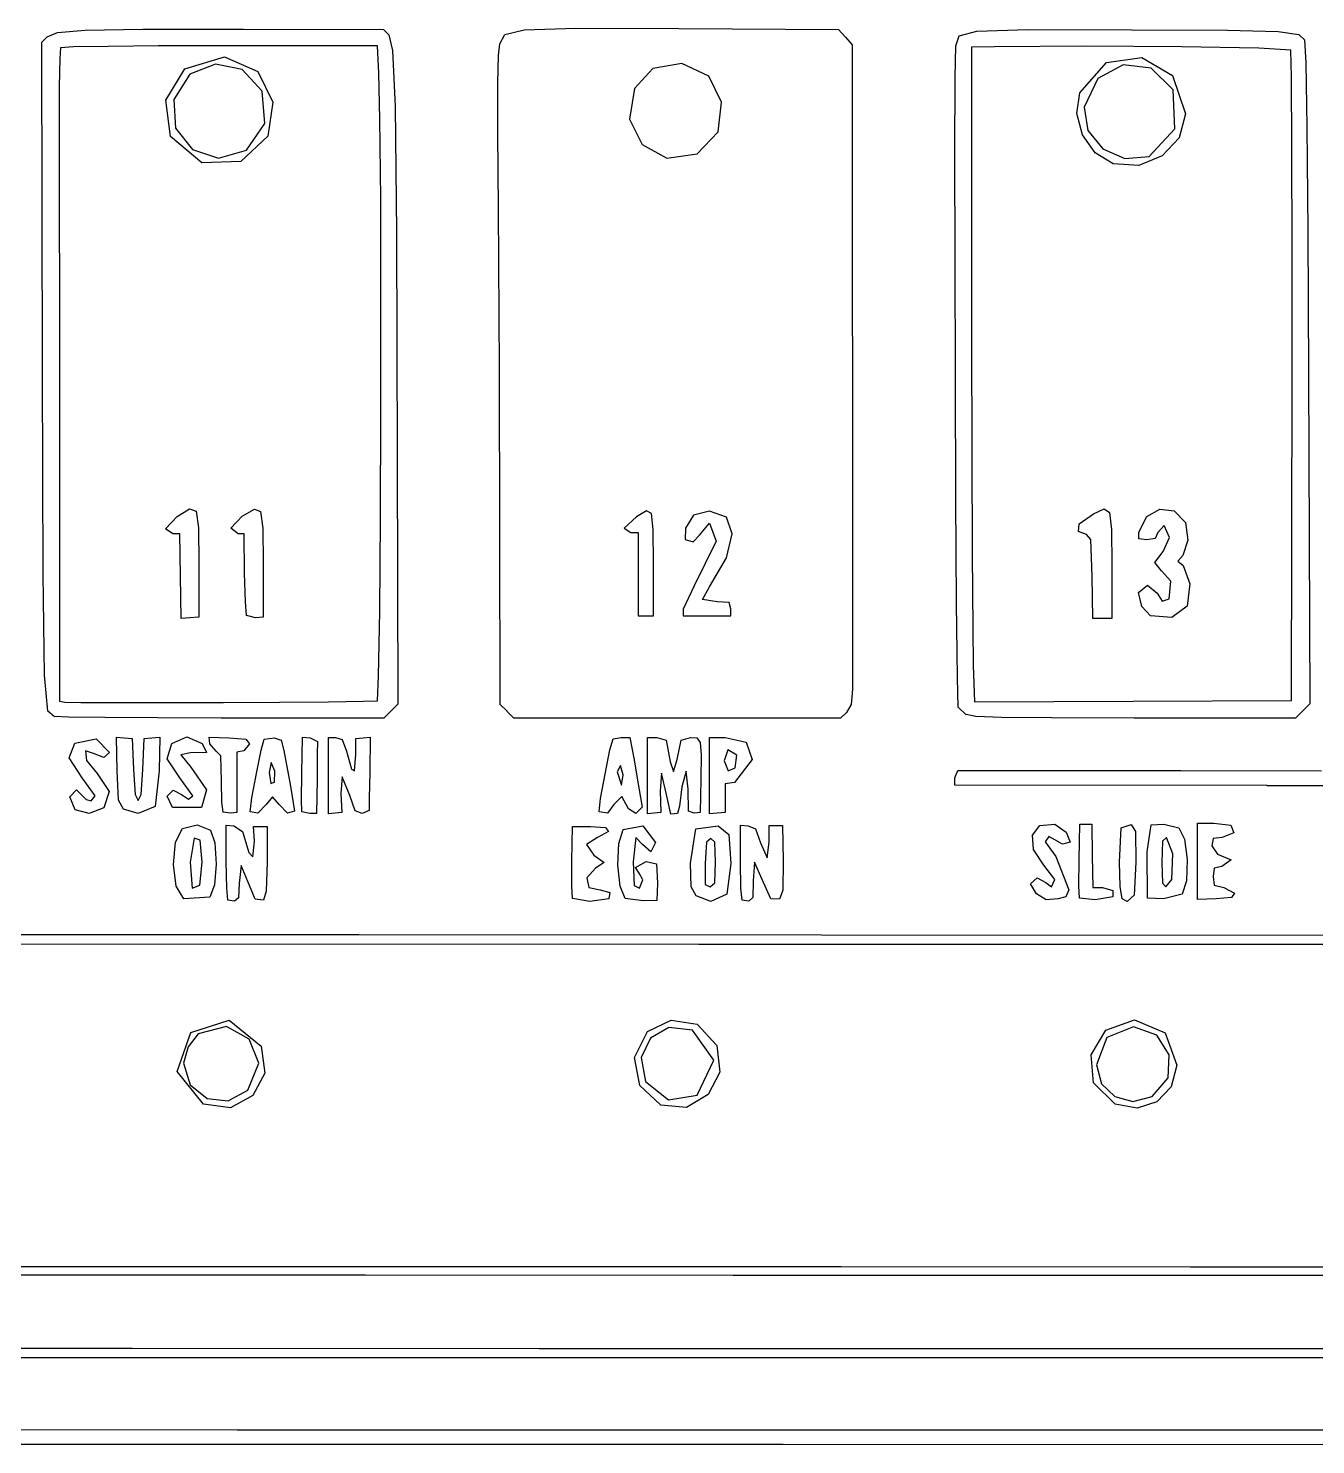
# Model space of a CAD drawing. Extents: x 0 to 142, y 0 to 84.
# Drawn here: x 87.78 to 110.67, y 0.05 to 25.24 of the extents above; entities that cross this region are included whole.
import ezdxf

# ---------------------------------------------------------------- set-up
doc = ezdxf.new("R2010")
doc.units = 0
doc.layers.get('0').update_dxf_attribs({"linetype": 'CONTINUOUS'})

msp = doc.modelspace()

# ---------------------------------------------------------------- linework, layer by layer
at = {"color": 0}
for p, q in [((88.2992, 25.1657), (88.7924, 25.2084)), ((88.7924, 25.2084), (89.8204, 25.2264)), ((89.8204, 25.2264), (91.6093, 25.225)), ((91.6093, 25.225), (94.0964, 25.2195)), ((94.0964, 25.2195), (94.1917, 25.1244)), ((96.2572, 25.1313), (96.599, 25.214)), ((96.599, 25.214), (97.5212, 25.2388)), ((97.5212, 25.2388), (99.3496, 25.2332)), ((99.3496, 25.2332), (102.19, 25.2209)), ((102.19, 25.2209), (102.313, 25.0844)), ((104.333, 25.1037), (104.65, 25.1906)), ((104.65, 25.1906), (105.558, 25.2167)), ((105.558, 25.2167), (107.398, 25.2126)), ((107.398, 25.2126), (109.106, 25.2043)), ((109.106, 25.2043), (110.007, 25.1823)), ((88.0251, 24.9921), (88.12, 25.0858)), ((88.0375, 19.1189), (88.0251, 24.9921)), ((88.12, 25.0858), (88.2992, 25.1657)), ((94.1917, 25.1244), (94.2605, 24.8474)), ((96.1429, 24.7578), (96.1679, 24.9632)), ((96.1679, 24.9632), (96.2572, 25.1313)), ((102.313, 25.0844), (102.435, 24.9466)), ((102.435, 24.9466), (102.435, 22.9884)), ((104.273, 24.9246), (104.333, 25.1037)), ((110.007, 25.1823), (110.373, 25.1313)), ((110.373, 25.1313), (110.477, 25.0348)), ((110.477, 25.0348), (110.497, 24.6255)), ((88.3419, 24.6999), (88.3338, 24.197)), ((88.3543, 24.8929), (88.3419, 24.6999)), ((88.5885, 24.9067), (88.3543, 24.8929)), ((89.2006, 24.9163), (88.5885, 24.9067)), ((90.0977, 24.9246), (89.2006, 24.9163)), ((91.1888, 24.926), (90.0977, 24.9246)), ((90.5686, 24.5208), (91.2703, 24.7289)), ((93.9906, 24.926), (91.1888, 24.926)), ((91.2703, 24.7289), (91.8626, 24.4685)), ((94.0167, 24.4395), (93.9906, 24.926)), ((94.2605, 24.8474), (94.3031, 23.8456)), ((96.1305, 24.2659), (96.1429, 24.7578)), ((104.262, 24.3665), (104.273, 24.9246)), ((104.965, 24.9108), (104.553, 24.9053)), ((104.553, 24.9053), (104.557, 19.7294)), ((106.579, 24.9204), (104.965, 24.9108)), ((108.295, 24.9108), (106.579, 24.9204)), ((106.957, 24.6297), (107.583, 24.7179)), ((107.583, 24.7179), (108.128, 24.3982)), ((109.662, 24.8874), (108.295, 24.9108)), ((110.232, 24.8529), (109.662, 24.8874)), ((110.243, 24.3789), (110.232, 24.8529)), ((90.23, 23.9627), (90.5686, 24.5208)), ((91.1091, 24.6035), (90.6558, 24.4216)), ((91.5857, 24.5084), (91.1091, 24.6035)), ((91.9413, 24.1226), (91.5857, 24.5084)), ((91.8626, 24.4685), (92.1314, 23.9255)), ((94.0361, 23.6265), (94.0167, 24.4395)), ((98.8868, 24.5263), (98.5601, 24.1667)), ((99.4061, 24.6104), (98.8868, 24.5263)), ((99.8844, 24.3885), (99.4061, 24.6104)), ((106.48, 24.0895), (106.957, 24.6297)), ((107.25, 24.587), (106.801, 24.3458)), ((107.749, 24.5318), (107.25, 24.587)), ((108.14, 24.1446), (107.749, 24.5318)), ((110.497, 24.6255), (110.516, 23.4873)), ((88.3338, 24.197), (88.3296, 23.4597)), ((90.6558, 24.4216), (90.3704, 23.9751)), ((96.1305, 23.3881), (96.1305, 24.2659)), ((100.109, 23.9227), (99.8844, 24.3885)), ((104.258, 23.016), (104.262, 24.3665)), ((106.801, 24.3458), (106.558, 23.8345)), ((108.128, 24.3982), (108.362, 23.7174)), ((110.251, 23.1249), (110.243, 24.3789)), ((90.3111, 23.3178), (90.23, 23.9627)), ((90.3704, 23.9751), (90.3993, 23.4625)), ((91.9868, 23.5465), (91.9413, 24.1226)), ((98.5601, 24.1667), (98.4719, 23.6209)), ((106.425, 23.7216), (106.48, 24.0895)), ((108.172, 23.4515), (108.14, 24.1446)), ((92.1314, 23.9255), (92.0433, 23.3206)), ((94.3031, 23.8456), (94.3268, 21.6049)), ((100.05, 23.3991), (100.109, 23.9227)), ((106.525, 23.3454), (106.425, 23.7216)), ((106.558, 23.8345), (106.623, 23.4198)), ((108.362, 23.7174), (108.248, 23.2916)), ((88.3296, 23.4597), (88.331, 22.5654)), ((90.3993, 23.4625), (90.7052, 23.0849)), ((91.6615, 23.0739), (91.9868, 23.5465)), ((94.0484, 22.2071), (94.0361, 23.6265)), ((98.4719, 23.6209), (98.6991, 23.1717)), ((107.714, 22.9609), (108.172, 23.4515)), ((110.516, 23.4873), (110.532, 21.6366)), ((90.8678, 22.8492), (90.3111, 23.3178)), ((92.0433, 23.3206), (91.5624, 22.8685)), ((96.1415, 22.0279), (96.1305, 23.3881)), ((99.6749, 23.0063), (100.05, 23.3991)), ((106.751, 23.027), (106.525, 23.3454)), ((106.623, 23.4198), (106.89, 23.0959)), ((108.248, 23.2916), (107.947, 22.9705)), ((90.7052, 23.0849), (91.1655, 22.9278)), ((91.1655, 22.9278), (91.6615, 23.0739)), ((98.6991, 23.1717), (99.1348, 22.9319)), ((99.1348, 22.9319), (99.6749, 23.0063)), ((102.435, 22.9884), (102.435, 21.9439)), ((104.261, 21.1419), (104.258, 23.016)), ((107.071, 22.8314), (106.751, 23.027)), ((106.89, 23.0959), (107.28, 22.9237)), ((107.28, 22.9237), (107.714, 22.9609)), ((107.947, 22.9705), (107.532, 22.801)), ((110.255, 21.2824), (110.251, 23.1249)), ((91.5624, 22.8685), (90.8678, 22.8492)), ((107.532, 22.801), (107.071, 22.8314)), ((88.331, 22.5654), (88.3363, 19.9168)), ((94.0537, 20.4032), (94.0484, 22.2071)), ((96.1609, 19.1823), (96.1415, 22.0279)), ((102.435, 21.9439), (102.435, 20.5438)), ((94.3268, 21.6049), (94.3419, 17.6113)), ((110.532, 21.6366), (110.546, 19.0886)), ((110.255, 19.0417), (110.255, 21.2824)), ((104.268, 19.0073), (104.261, 21.1419)), ((102.435, 20.5438), (102.436, 18.9728)), ((94.0523, 18.4313), (94.0537, 20.4032)), ((88.3363, 19.9168), (88.3391, 16.7694)), ((104.557, 19.7294), (104.56, 17.6706)), ((96.169, 16.2347), (96.1609, 19.1823)), ((88.0456, 15.5346), (88.0375, 19.1189)), ((102.436, 18.9728), (102.438, 17.4115)), ((104.278, 16.8768), (104.268, 19.0073)), ((110.246, 13.2843), (110.255, 19.0417)), ((110.546, 19.0886), (110.573, 13.2237)), ((94.0442, 16.5144), (94.0523, 18.4313)), ((104.56, 17.6706), (104.567, 15.886)), ((94.3419, 17.6113), (94.3543, 13.2182)), ((102.438, 17.4115), (102.439, 15.9825)), ((88.3391, 16.7694), (88.3391, 13.2691)), ((90.4268, 16.5544), (90.6501, 16.6936)), ((90.6501, 16.6936), (90.7658, 16.6522)), ((90.7658, 16.6522), (90.8085, 16.3532)), ((91.5843, 16.564), (91.8023, 16.6867)), ((91.8023, 16.6867), (91.9124, 16.6426)), ((91.9124, 16.6426), (91.9522, 16.3477)), ((98.7735, 16.6591), (98.5957, 16.553)), ((98.8632, 16.6095), (98.7735, 16.6591)), ((99.8982, 16.6508), (99.6128, 16.5819)), ((100.2, 16.542), (99.8982, 16.6508)), ((104.29, 15.0165), (104.278, 16.8768)), ((106.725, 16.604), (106.912, 16.6908)), ((106.912, 16.6908), (107.009, 16.626)), ((107.009, 16.626), (107.045, 16.3242)), ((107.672, 16.5558), (107.903, 16.688)), ((107.903, 16.688), (108.155, 16.6591)), ((108.155, 16.6591), (108.358, 16.4524)), ((90.2215, 16.338), (90.4268, 16.5544)), ((91.386, 16.3518), (91.5843, 16.564)), ((94.0319, 14.8704), (94.0442, 16.5144)), ((98.5957, 16.553), (98.3809, 16.3491)), ((98.8949, 16.3229), (98.8632, 16.6095)), ((99.6128, 16.5819), (99.471, 16.3463)), ((99.7204, 16.2264), (99.8982, 16.4386)), ((99.8982, 16.4386), (100.015, 16.1175)), ((100.3, 16.2471), (100.2, 16.542)), ((106.456, 16.2925), (106.467, 16.4262)), ((106.467, 16.4262), (106.725, 16.604)), ((107.532, 16.2774), (107.672, 16.5558)), ((107.98, 16.3959), (107.869, 16.2691)), ((108.077, 16.1851), (107.98, 16.3959)), ((108.358, 16.4524), (108.403, 16.1368)), ((90.3496, 16.2485), (90.2215, 16.338)), ((90.4766, 16.2485), (90.3496, 16.2485)), ((90.4875, 15.4947), (90.4766, 16.2485)), ((90.8085, 16.3532), (90.8156, 15.7193)), ((91.5141, 16.2485), (91.386, 16.3518)), ((91.6189, 16.2485), (91.5141, 16.2485)), ((91.6298, 15.5498), (91.6189, 16.2485)), ((91.9522, 16.3477), (91.9579, 15.7193)), ((96.1704, 13.214), (96.169, 16.2347)), ((98.3809, 16.3491), (98.4952, 16.2691)), ((98.4952, 16.2691), (98.6261, 16.2691)), ((98.6261, 16.2691), (98.6261, 14.7877)), ((98.9005, 15.7179), (98.8949, 16.3229)), ((99.471, 16.3463), (99.46, 16.1451)), ((99.46, 16.1451), (99.6047, 16.1065)), ((99.6047, 16.1065), (99.7204, 16.2264)), ((100.198, 15.8185), (100.3, 16.2471)), ((106.6, 16.2388), (106.456, 16.2925)), ((106.679, 16.1492), (106.6, 16.2388)), ((106.702, 15.496), (106.679, 16.1492)), ((107.045, 16.3242), (107.05, 15.6986)), ((107.53, 16.1603), (107.532, 16.2774)), ((107.674, 16.1423), (107.53, 16.1603)), ((107.821, 16.163), (107.674, 16.1423)), ((107.869, 16.2691), (107.821, 16.163)), ((107.964, 15.9315), (108.077, 16.1851)), ((108.403, 16.1368), (108.314, 15.8598)), ((100.015, 16.1175), (99.6227, 15.321)), ((102.439, 15.9825), (102.439, 14.7657)), ((104.567, 15.886), (104.575, 14.5686)), ((107.816, 15.7372), (107.964, 15.9315)), ((90.8156, 15.7193), (90.8156, 14.7657)), ((91.9579, 15.7193), (91.9579, 14.7657)), ((98.9005, 14.7877), (98.9005, 15.7179)), ((99.8954, 15.3059), (100.198, 15.8185)), ((107.05, 15.6986), (107.05, 14.745)), ((107.931, 15.5925), (107.816, 15.7372)), ((108.314, 15.8598), (108.223, 15.7634)), ((108.223, 15.7634), (108.317, 15.6876)), ((108.317, 15.6876), (108.438, 15.3596)), ((88.0692, 13.7349), (88.0456, 15.5346)), ((90.4998, 14.7409), (90.4875, 15.4947)), ((91.6436, 15.0413), (91.6298, 15.5498)), ((106.712, 14.745), (106.702, 15.496)), ((108.1, 15.4065), (107.931, 15.5925)), ((108.071, 15.0909), (108.1, 15.4065)), ((99.6227, 15.321), (99.4297, 14.9076)), ((99.7701, 15.0785), (99.8954, 15.3059)), ((107.524, 15.2025), (107.684, 15.3334)), ((107.581, 14.9586), (107.524, 15.2025)), ((107.684, 15.3334), (107.854, 15.1901)), ((107.854, 15.1901), (107.947, 15.0523)), ((108.438, 15.3596), (108.387, 14.9628)), ((91.6615, 14.796), (91.6436, 15.0413)), ((94.0125, 13.7184), (94.0319, 14.8704)), ((99.4297, 14.9076), (99.4297, 14.7877)), ((100.029, 15.0413), (99.7701, 15.0785)), ((100.245, 15.0261), (100.029, 15.0413)), ((100.277, 14.9145), (100.245, 15.0261)), ((100.277, 14.7877), (100.277, 14.9145)), ((104.305, 13.6922), (104.29, 15.0165)), ((107.74, 14.7877), (107.581, 14.9586)), ((107.947, 15.0523), (108.071, 15.0909)), ((108.387, 14.9628), (108.119, 14.7629)), ((90.6568, 14.7533), (90.4998, 14.7409)), ((90.8156, 14.7657), (90.6568, 14.7533)), ((91.8199, 14.7533), (91.6615, 14.796)), ((91.9579, 14.7657), (91.8199, 14.7533)), ((98.6261, 14.7877), (98.9005, 14.7877)), ((99.4297, 14.7877), (100.277, 14.7877)), ((102.439, 14.7657), (102.439, 13.8906)), ((107.05, 14.745), (106.712, 14.745)), ((108.119, 14.7629), (107.74, 14.7877)), ((104.575, 14.5686), (104.585, 13.9085)), ((102.439, 13.8906), (102.438, 13.4841)), ((104.585, 13.9085), (104.608, 13.2623)), ((88.1285, 13.0969), (88.0692, 13.7349)), ((93.9906, 13.2788), (94.0125, 13.7184)), ((104.32, 13.1671), (104.305, 13.6922)), ((102.438, 13.4841), (102.417, 13.2112)), ((88.3391, 13.2691), (88.4343, 13.2553)), ((88.4343, 13.2553), (88.718, 13.2498)), ((88.718, 13.2498), (89.3643, 13.2457)), ((89.3643, 13.2457), (90.249, 13.2457)), ((90.249, 13.2457), (91.2509, 13.2485)), ((91.2509, 13.2485), (92.2486, 13.254)), ((92.2486, 13.254), (93.1182, 13.2608)), ((93.1182, 13.2608), (93.7398, 13.2705)), ((93.7398, 13.2705), (93.9906, 13.2788)), ((94.3543, 13.2182), (94.2276, 13.0927)), ((96.2946, 13.0914), (96.1704, 13.214)), ((102.417, 13.2112), (102.332, 13.0707)), ((104.462, 13.0307), (104.32, 13.1671)), ((104.608, 13.2623), (107.426, 13.2733)), ((107.426, 13.2733), (110.246, 13.2843)), ((110.573, 13.2237), (110.316, 12.9673)), ((88.2428, 12.9963), (88.1285, 13.0969)), ((88.4989, 12.9894), (88.2428, 12.9963)), ((89.1452, 12.9811), (88.4989, 12.9894)), ((90.0797, 12.9756), (89.1452, 12.9811)), ((91.2096, 12.9715), (90.0797, 12.9756)), ((94.1021, 12.9673), (91.2096, 12.9715)), ((94.2276, 13.0927), (94.1021, 12.9673)), ((96.4173, 12.9673), (96.2932, 13.0914)), ((96.2932, 13.0914), (96.2946, 13.0914)), ((102.227, 12.9673), (96.4173, 12.9673)), ((102.332, 13.0707), (102.227, 12.9673)), ((104.629, 13.0018), (104.462, 13.0321)), ((104.462, 13.0321), (104.462, 13.0307)), ((105.085, 12.9825), (104.629, 13.0018)), ((105.975, 12.9728), (105.085, 12.9825)), ((107.444, 12.9701), (105.975, 12.9728)), ((110.316, 12.9673), (107.444, 12.9701)), ((88.6121, 12.5236), (88.9896, 12.6022)), ((88.9896, 12.6022), (89.2281, 12.3596)), ((89.3618, 12.0344), (89.348, 12.6339)), ((89.348, 12.6339), (89.4884, 12.6201)), ((89.4884, 12.6201), (89.6303, 12.6063)), ((89.6303, 12.6063), (89.6511, 12.0565)), ((89.8204, 12.0565), (89.8412, 12.6063)), ((89.8412, 12.6063), (89.9816, 12.6201)), ((89.9816, 12.6201), (90.1238, 12.6339)), ((90.1238, 12.6339), (90.11, 12.0344)), ((90.3319, 12.5167), (90.6032, 12.6366)), ((90.6032, 12.6366), (90.8763, 12.5167)), ((91.0124, 12.5126), (91.0001, 12.6311)), ((91.0001, 12.6311), (91.3515, 12.6187)), ((91.3515, 12.6187), (91.652, 12.5953)), ((91.652, 12.5953), (91.718, 12.5112)), ((91.9233, 12.401), (91.9759, 12.598)), ((91.9759, 12.598), (92.1537, 12.6201)), ((92.1537, 12.6201), (92.2789, 12.5788)), ((92.6483, 11.9848), (92.6606, 12.6325)), ((92.6606, 12.6325), (92.7957, 12.6201)), ((92.7957, 12.6201), (92.9266, 12.5539)), ((93.1224, 11.9476), (93.1224, 12.6284)), ((93.1224, 12.6284), (93.2462, 12.6284)), ((93.2462, 12.6284), (93.3609, 12.5911)), ((93.6075, 12.3224), (93.6089, 12.6063)), ((93.6089, 12.6063), (93.7355, 12.6187)), ((93.7355, 12.6187), (93.8636, 12.6311)), ((93.8636, 12.6311), (93.8526, 12.0055)), ((98.1234, 12.4051), (98.1798, 12.5994)), ((98.1798, 12.5994), (98.323, 12.6284)), ((98.323, 12.6284), (98.48, 12.6284)), ((98.48, 12.6284), (98.5517, 12.2577)), ((98.7944, 11.2668), (98.7944, 12.627)), ((98.7944, 12.627), (98.9612, 12.627)), ((98.9612, 12.627), (99.1249, 12.5773)), ((99.3937, 12.5773), (99.5564, 12.627)), ((99.5564, 12.627), (99.6707, 12.6173)), ((99.6707, 12.6173), (99.7285, 12.5374)), ((99.8954, 11.9476), (99.8954, 12.6284)), ((99.8954, 12.6284), (100.172, 12.6284)), ((100.172, 12.6284), (100.549, 12.5402)), ((88.5102, 12.2618), (88.6121, 12.5236)), ((88.9427, 12.3403), (88.8009, 12.3858)), ((88.8009, 12.3858), (88.8199, 12.2149)), ((89.2281, 12.3596), (89.1247, 12.2728)), ((90.2504, 12.248), (90.3319, 12.5167)), ((90.6667, 12.3541), (90.497, 12.3183)), ((90.9507, 12.3569), (90.6667, 12.3541)), ((90.8763, 12.5167), (90.9507, 12.3569)), ((91.1214, 12.3817), (91.0124, 12.5126)), ((91.204, 12.3004), (91.1214, 12.3817)), ((91.6122, 12.3913), (91.4922, 12.3665)), ((91.4922, 12.3665), (91.4922, 11.2944)), ((91.718, 12.5112), (91.6122, 12.3913)), ((91.8393, 11.9862), (91.9233, 12.401)), ((92.2789, 12.5788), (92.3286, 12.3954)), ((92.3286, 12.3954), (92.4458, 11.7602)), ((92.9266, 12.5539), (92.921, 12.3362)), ((93.3609, 12.5911), (93.4392, 12.3844)), ((93.4392, 12.3844), (93.5302, 12.0633)), ((97.9579, 11.5383), (98.1234, 12.4051)), ((99.1249, 12.5773), (99.1969, 12.1929)), ((99.3221, 12.2356), (99.3937, 12.5773)), ((99.7285, 12.5374), (99.7465, 12.3183)), ((100.223, 12.4051), (100.157, 12.2081)), ((100.382, 12.3086), (100.223, 12.4051)), ((100.549, 12.5402), (100.657, 12.2329)), ((88.7402, 11.9076), (88.5102, 12.2618)), ((88.8199, 12.2149), (89.009, 11.9834)), ((89.1247, 12.2728), (88.9427, 12.3403)), ((90.4766, 11.9076), (90.2504, 12.248)), ((90.497, 12.3183), (90.6709, 12.0978)), ((90.6709, 12.0978), (90.9493, 11.6954)), ((91.2178, 11.8484), (91.204, 12.3004)), ((92.1011, 12.1805), (92.0641, 12.0013)), ((92.166, 12.0275), (92.1011, 12.1805)), ((92.921, 12.3362), (92.9171, 11.887)), ((93.5824, 12.033), (93.6075, 12.3224)), ((98.3107, 12.1281), (98.2514, 12.0124)), ((98.3629, 11.9614), (98.3107, 12.1281)), ((98.5517, 12.2577), (98.6469, 11.6968)), ((99.1969, 12.1929), (99.2572, 12.0206)), ((99.2572, 12.0206), (99.3221, 12.2356)), ((99.7465, 12.3183), (99.7423, 11.887)), ((100.157, 12.2081), (100.227, 12.0358)), ((100.657, 12.2329), (100.338, 11.8277)), ((100.353, 12.0854), (100.382, 12.3086)), ((88.973, 11.5893), (88.7402, 11.9076)), ((89.009, 11.9834), (89.221, 11.6678)), ((89.3879, 11.5094), (89.3618, 12.0344)), ((89.6511, 12.0565), (89.68, 11.6114)), ((89.7901, 11.6114), (89.8204, 12.0565)), ((90.11, 12.0344), (90.0356, 11.3978)), ((90.7094, 11.5907), (90.4766, 11.9076)), ((91.2262, 11.4735), (91.2178, 11.8484)), ((91.7593, 11.5535), (91.8393, 11.9862)), ((92.0641, 12.0013), (92.093, 11.8084)), ((92.1618, 11.8332), (92.166, 12.0275)), ((92.6426, 11.5176), (92.6483, 11.9848)), ((92.9171, 11.887), (92.91, 11.2737)), ((93.1224, 11.2668), (93.1224, 11.9476)), ((93.3648, 11.9255), (93.3401, 11.6279)), ((93.4999, 11.5921), (93.3648, 11.9255)), ((93.5302, 12.0633), (93.5824, 12.033)), ((93.8526, 12.0055), (93.8445, 11.548)), ((98.2514, 12.0124), (98.3298, 11.7808)), ((98.3298, 11.7808), (98.3629, 11.9614)), ((99.0395, 11.9903), (99.0163, 11.6748)), ((99.1334, 11.6114), (99.0395, 11.9903)), ((99.4777, 12.0289), (99.4061, 11.7492)), ((99.5137, 11.7064), (99.4777, 12.0289)), ((99.7423, 11.887), (99.7313, 11.2944)), ((99.8954, 11.2682), (99.8954, 11.9476)), ((100.227, 12.0358), (100.353, 12.0854)), ((104.255, 11.9076), (104.309, 12.0385)), ((104.255, 11.7808), (104.255, 11.9076)), ((104.309, 12.0385), (104.834, 12.0399)), ((104.834, 12.0399), (106.229, 12.0399)), ((106.229, 12.0399), (108.279, 12.0385)), ((108.279, 12.0385), (110.775, 12.0344)), ((88.5197, 11.57), (88.6425, 11.6954)), ((88.6425, 11.6954), (88.8132, 11.5204)), ((88.9014, 11.4997), (88.973, 11.5893)), ((89.221, 11.6678), (89.1233, 11.3771)), ((89.68, 11.6114), (89.735, 11.5052)), ((89.735, 11.5052), (89.7901, 11.6114)), ((90.2518, 11.581), (90.358, 11.6899)), ((90.358, 11.6899), (90.5055, 11.6141)), ((90.5055, 11.6141), (90.6307, 11.53)), ((90.6307, 11.53), (90.7094, 11.5907)), ((90.9493, 11.6954), (90.8597, 11.3785)), ((92.093, 11.8084), (92.1618, 11.8332)), ((92.4458, 11.7602), (92.5188, 11.3164)), ((93.3401, 11.6279), (93.3552, 11.2944)), ((93.5976, 11.3192), (93.4999, 11.5921)), ((98.6469, 11.6968), (98.6952, 11.3895)), ((99.0163, 11.6748), (99.0272, 11.2944)), ((99.205, 11.2627), (99.1334, 11.6114)), ((99.4061, 11.7492), (99.3634, 11.4019)), ((99.5193, 11.3164), (99.5137, 11.7064)), ((100.338, 11.8277), (100.171, 11.8015)), ((100.171, 11.8015), (100.171, 11.2944)), ((109.812, 11.7698), (104.255, 11.7808)), ((109.812, 11.7685), (109.812, 11.7698)), ((112.042, 11.7643), (109.812, 11.7685)), ((88.6174, 11.3399), (88.5197, 11.57)), ((88.864, 11.2737), (88.6174, 11.3399)), ((88.8132, 11.5204), (88.9014, 11.4997)), ((89.1233, 11.3771), (88.864, 11.2737)), ((89.4761, 11.3537), (89.3879, 11.5094)), ((89.735, 11.2737), (89.4761, 11.3537)), ((90.0356, 11.3978), (89.735, 11.2737)), ((90.3443, 11.3798), (90.2518, 11.581)), ((90.8597, 11.3785), (90.3443, 11.3812)), ((90.3443, 11.3812), (90.3443, 11.3798)), ((91.2467, 11.2999), (91.2262, 11.4735)), ((91.725, 11.3041), (91.7593, 11.5535)), ((92.0143, 11.4322), (91.8626, 11.2806)), ((92.1272, 11.57), (92.0143, 11.4322)), ((92.2419, 11.4322), (92.1272, 11.57)), ((92.3918, 11.2806), (92.2419, 11.4322)), ((92.6483, 11.3054), (92.6426, 11.5176)), ((93.8445, 11.548), (93.8417, 11.3261)), ((97.9357, 11.3027), (97.9579, 11.5383)), ((98.195, 11.4322), (98.0818, 11.2806)), ((98.334, 11.5783), (98.195, 11.4322)), ((98.4567, 11.355), (98.334, 11.5783)), ((98.5862, 11.2737), (98.4567, 11.355)), ((98.6952, 11.3895), (98.5862, 11.2737)), ((99.3634, 11.4019), (99.3235, 11.2723)), ((91.2481, 11.2999), (91.2467, 11.2999)), ((91.3846, 11.282), (91.2481, 11.2999)), ((91.4922, 11.2944), (91.3846, 11.282)), ((91.8626, 11.2806), (91.725, 11.3041)), ((92.5188, 11.3164), (92.3918, 11.2806)), ((92.7862, 11.2737), (92.6483, 11.3054)), ((92.91, 11.2737), (92.7862, 11.2737)), ((93.2381, 11.2806), (93.1224, 11.2668)), ((93.3552, 11.2944), (93.2381, 11.2806)), ((93.7175, 11.2737), (93.5976, 11.3192)), ((93.8417, 11.3261), (93.7175, 11.2737)), ((98.0818, 11.2806), (97.9357, 11.3027)), ((98.9115, 11.2806), (98.7944, 11.2668)), ((99.0272, 11.2944), (98.9115, 11.2806)), ((99.3235, 11.2723), (99.205, 11.2627)), ((99.6227, 11.2806), (99.5193, 11.3164)), ((99.7313, 11.2944), (99.6227, 11.2806)), ((100.033, 11.2806), (99.8954, 11.2682)), ((100.171, 11.2944), (100.033, 11.2806)), ((107.749, 11.0725), (107.976, 11.0863)), ((107.976, 11.0863), (108.239, 11.0174)), ((108.574, 10.4249), (108.574, 11.1042)), ((108.574, 11.1042), (108.862, 11.1042)), ((108.862, 11.1042), (109.168, 11.067)), ((90.3979, 10.7638), (90.5235, 11.005)), ((90.5235, 11.005), (90.7867, 11.0698)), ((90.7341, 10.8355), (90.6625, 10.4069)), ((90.8403, 10.8024), (90.7341, 10.8355)), ((90.7867, 11.0698), (91.0209, 10.9802)), ((91.0209, 10.9802), (91.1006, 10.7501)), ((91.3021, 10.4152), (91.3021, 11.067)), ((91.3021, 11.067), (91.4358, 11.0532)), ((91.4358, 11.0532), (91.5885, 10.9568)), ((91.5885, 10.9568), (91.7014, 10.5833)), ((91.8023, 10.7804), (91.7885, 11.0409)), ((91.7885, 11.0409), (92.0323, 11.0409)), ((92.0323, 11.0409), (92.0295, 10.4056)), ((97.4492, 10.429), (97.4619, 11.0409)), ((97.4619, 11.0409), (97.7787, 11.0409)), ((97.9054, 10.8493), (97.7099, 10.7225)), ((97.7787, 11.0409), (98.0461, 11.0271)), ((98.0969, 10.9554), (97.9054, 10.8493)), ((98.0461, 11.0271), (98.0969, 10.9554)), ((98.2818, 10.7432), (98.3601, 10.9871)), ((98.3601, 10.9871), (98.7104, 11.0519)), ((98.5848, 10.8465), (98.5407, 10.4124)), ((98.7048, 10.7198), (98.5848, 10.8465)), ((98.7104, 11.0519), (98.9362, 10.757)), ((99.5564, 10.3932), (99.6541, 11.0036)), ((99.6541, 11.0036), (100.048, 11.0546)), ((100.048, 11.0546), (100.237, 10.9003)), ((100.237, 10.9003), (100.277, 10.3849)), ((100.446, 10.4152), (100.446, 11.067)), ((100.446, 11.067), (100.583, 11.0532)), ((100.583, 11.0532), (100.712, 11.0009)), ((100.712, 11.0009), (100.803, 10.7542)), ((100.954, 10.7652), (100.954, 11.0615)), ((100.954, 11.0615), (101.195, 11.0615)), ((101.195, 11.0615), (101.203, 10.4331)), ((105.636, 10.8879), (105.768, 11.0601)), ((105.656, 10.6329), (105.636, 10.8879)), ((105.768, 11.0601), (106.034, 11.0822)), ((105.93, 10.8645), (105.865, 10.7694)), ((106.034, 10.8066), (105.93, 10.8645)), ((106.034, 11.0822), (106.237, 10.9402)), ((106.237, 10.9402), (106.309, 10.7652)), ((106.467, 10.4497), (106.478, 11.0822)), ((106.478, 11.0822), (106.691, 11.0822)), ((106.691, 11.0822), (106.702, 10.5213)), ((107.184, 10.4097), (107.213, 11.0202)), ((107.213, 11.0202), (107.393, 11.0767)), ((107.393, 11.0767), (107.468, 10.954)), ((107.468, 10.954), (107.476, 10.4056)), ((107.678, 10.5916), (107.749, 11.0725)), ((108.02, 10.8493), (107.951, 10.7818)), ((108.132, 10.5544), (108.02, 10.8493)), ((108.239, 11.0174), (108.341, 10.8176)), ((109.014, 10.8493), (108.851, 10.8314)), ((109.221, 10.9306), (109.014, 10.8493)), ((109.168, 11.067), (109.221, 10.9306)), ((90.3633, 10.3684), (90.3979, 10.7638)), ((90.8763, 10.4083), (90.8403, 10.8024)), ((91.1006, 10.7501), (91.1243, 10.3753)), ((91.7014, 10.5833), (91.7744, 10.502)), ((91.7744, 10.502), (91.8023, 10.7804)), ((97.7099, 10.7225), (97.8366, 10.5337)), ((98.2652, 10.3573), (98.2818, 10.7432)), ((98.8494, 10.5916), (98.7048, 10.7198)), ((98.9362, 10.757), (98.8494, 10.5916)), ((99.8432, 10.7625), (99.8195, 10.3918)), ((99.9173, 10.8286), (99.8432, 10.7625)), ((99.9878, 10.7666), (99.9173, 10.8286)), ((100.002, 10.4056), (99.9878, 10.7666)), ((100.803, 10.7542), (100.918, 10.4827)), ((100.918, 10.4827), (100.954, 10.7652)), ((105.843, 10.356), (105.656, 10.6329)), ((105.865, 10.7694), (106.055, 10.5117)), ((106.171, 10.7267), (106.034, 10.8066)), ((106.309, 10.7652), (106.171, 10.7267)), ((107.683, 9.76616), (107.678, 10.5916)), ((107.951, 10.7818), (107.939, 10.4028)), ((108.341, 10.8176), (108.392, 10.4538)), ((108.851, 10.8314), (108.828, 10.7018)), ((108.828, 10.7018), (108.93, 10.553)), ((90.4145, 9.97977), (90.3633, 10.3684)), ((90.6625, 10.4069), (90.6956, 9.94668)), ((90.8346, 10.0004), (90.8763, 10.4083)), ((91.1243, 10.3753), (91.0939, 10.0046)), ((91.3102, 9.94668), (91.3021, 10.4152)), ((91.5666, 10.3463), (91.5349, 10.0307)), ((91.6862, 10.0652), (91.5666, 10.3463)), ((92.0295, 10.4056), (92.0143, 9.89157)), ((97.4467, 9.98114), (97.4492, 10.429)), ((97.8366, 10.5337), (98.0253, 10.4001)), ((98.0253, 10.4001), (97.8683, 10.2995)), ((98.3051, 9.97977), (98.2652, 10.3573)), ((98.5407, 10.4124), (98.5587, 9.99628)), ((98.5806, 10.3119), (98.7697, 10.418)), ((98.7697, 10.418), (98.9542, 10.3766)), ((98.9542, 10.3766), (98.9722, 10.0376)), ((99.5715, 9.9701), (99.5564, 10.3932)), ((99.8195, 10.3918), (99.8209, 10.0128)), ((99.9878, 10.039), (100.002, 10.4056)), ((100.277, 10.3849), (100.205, 9.84056)), ((100.455, 9.94668), (100.446, 10.4152)), ((100.697, 10.4083), (100.671, 10.0776)), ((100.83, 10.101), (100.697, 10.4083)), ((101.203, 10.4331), (101.197, 9.90946)), ((106.033, 10.0996), (105.843, 10.356)), ((106.055, 10.5117), (106.287, 9.91637)), ((106.463, 9.9894), (106.467, 10.4497)), ((106.702, 10.5213), (106.714, 9.96047)), ((107.2, 9.97285), (107.184, 10.4097)), ((107.476, 10.4056), (107.446, 9.82405)), ((107.939, 10.4028), (107.95, 10.0335)), ((108.119, 10.1024), (108.132, 10.5544)), ((108.392, 10.4538), (108.38, 10.0776)), ((108.574, 9.74549), (108.574, 10.4249)), ((109.008, 10.3339), (108.869, 10.3008)), ((108.93, 10.553), (109.174, 10.4524)), ((109.174, 10.4524), (109.008, 10.3339)), ((97.8683, 10.2995), (97.7138, 10.1299)), ((97.7138, 10.1299), (97.7484, 9.96047)), ((98.6441, 10.214), (98.5806, 10.3119)), ((98.7104, 10.0928), (98.6441, 10.214)), ((98.6511, 9.94668), (98.7104, 10.0928)), ((100.671, 10.0776), (100.664, 9.78133)), ((100.984, 9.7579), (100.83, 10.101)), ((105.603, 10.0239), (105.719, 10.1314)), ((105.719, 10.1314), (105.877, 10.0445)), ((105.978, 9.96872), (106.033, 10.0996)), ((108.009, 9.96872), (108.119, 10.1024)), ((108.38, 10.0776), (108.301, 9.83918)), ((108.869, 10.3008), (108.849, 10.152)), ((108.849, 10.152), (108.872, 10.0018)), ((90.551, 9.7579), (90.4145, 9.97977)), ((90.6956, 9.94668), (90.8346, 10.0004)), ((91.0939, 10.0046), (91.011, 9.78821)), ((91.3324, 9.73307), (91.3102, 9.94668)), ((91.5349, 10.0307), (91.5197, 9.77579)), ((91.8185, 9.74961), (91.6862, 10.0652)), ((92.0143, 9.89157), (91.966, 9.73169)), ((97.4591, 9.76203), (97.4467, 9.98114)), ((97.7484, 9.96047), (97.9537, 9.91912)), ((97.9537, 9.91912), (98.122, 9.86815)), ((98.122, 9.86815), (98.1054, 9.75374)), ((98.3975, 9.76203), (98.3051, 9.97977)), ((98.5587, 9.99628), (98.6511, 9.94668)), ((98.9722, 10.0376), (98.9584, 9.72481)), ((99.6611, 9.81026), (99.5715, 9.9701)), ((99.8209, 10.0128), (99.9049, 9.96872)), ((99.9049, 9.96872), (99.9878, 10.039)), ((100.205, 9.84056), (99.9173, 9.70689)), ((100.476, 9.73307), (100.455, 9.94668)), ((101.197, 9.90946), (101.142, 9.74824)), ((105.708, 9.8461), (105.603, 10.0239)), ((105.88, 9.73861), (105.708, 9.8461)), ((105.877, 10.0445), (105.978, 9.96872)), ((106.287, 9.91637), (106.23, 9.79096)), ((106.473, 9.76891), (106.463, 9.9894)), ((106.714, 9.96047), (106.884, 9.96047)), ((106.884, 9.96047), (107.068, 9.90671)), ((107.068, 9.90671), (107.067, 9.79371)), ((107.232, 9.75928), (107.2, 9.97285)), ((107.95, 10.0335), (108.009, 9.96872)), ((108.301, 9.83918), (107.969, 9.7579)), ((108.872, 10.0018), (109.04, 9.96047)), ((109.04, 9.96047), (109.23, 9.85573)), ((109.23, 9.85573), (109.177, 9.7827)), ((91.011, 9.78821), (90.551, 9.7579)), ((91.4481, 9.71518), (91.3324, 9.73307)), ((91.5197, 9.77579), (91.4481, 9.71518)), ((91.966, 9.73169), (91.8185, 9.74961)), ((97.7664, 9.70689), (97.4591, 9.76203)), ((98.1054, 9.75374), (97.7664, 9.70689)), ((98.7129, 9.71793), (98.3975, 9.76203)), ((98.9584, 9.72481), (98.7129, 9.71793)), ((99.9173, 9.70689), (99.6611, 9.81026)), ((100.593, 9.71518), (100.476, 9.73307)), ((100.664, 9.78133), (100.593, 9.71518)), ((101.142, 9.74824), (100.984, 9.7579)), ((106.097, 9.7579), (105.88, 9.73861)), ((106.23, 9.79096), (106.097, 9.7579)), ((106.754, 9.73998), (106.473, 9.76891)), ((107.067, 9.79371), (106.754, 9.73998)), ((107.32, 9.70827), (107.232, 9.75928)), ((107.446, 9.82405), (107.32, 9.70827)), ((107.969, 9.7579), (107.683, 9.76616)), ((108.902, 9.7579), (108.574, 9.74549)), ((109.177, 9.7827), (108.902, 9.7579)), ((86.1289, 9.12537), (93.6583, 9.12125)), ((93.6583, 9.12125), (101.885, 9.11571)), ((101.885, 9.11571), (135.139, 9.09507)), ((99.7052, 8.94623), (87.0052, 8.94898)), ((110.145, 8.94486), (99.7052, 8.94623)), ((118.503, 8.94486), (110.145, 8.94486)), ((90.672, 7.37803), (91.3529, 7.60127)), ((91.3529, 7.60127), (91.9219, 7.1355)), ((98.7915, 7.39592), (99.2145, 7.59989)), ((99.2145, 7.59989), (99.6777, 7.52546)), ((106.94, 7.41796), (107.453, 7.60264)), ((107.453, 7.60264), (107.997, 7.37528)), ((90.4311, 6.68486), (90.672, 7.37803)), ((90.8043, 7.35598), (90.6254, 7.12308)), ((91.3059, 7.48552), (90.8043, 7.35598)), ((91.7099, 7.2595), (91.3059, 7.48552)), ((98.5601, 6.93431), (98.7915, 7.39592)), ((99.1718, 7.4676), (98.8441, 7.28017)), ((99.5923, 7.41938), (99.1718, 7.4676)), ((99.974, 6.8888), (99.5923, 7.41938)), ((99.6777, 7.52546), (100.028, 7.14788)), ((106.684, 6.98253), (106.94, 7.41796)), ((107.433, 7.47998), (106.96, 7.29121)), ((107.848, 7.33256), (107.433, 7.47998)), ((108.069, 6.98253), (107.848, 7.33256)), ((107.997, 7.37528), (108.204, 6.8006)), ((90.6254, 7.12308), (90.5397, 6.83507)), ((91.8806, 6.83094), (91.7099, 7.2595)), ((91.9219, 7.1355), (91.9882, 6.6573)), ((98.8441, 7.28017), (98.6815, 6.93431)), ((100.028, 7.14788), (100.081, 6.67523)), ((106.96, 7.29121), (106.777, 6.80339)), ((90.5397, 6.83507), (90.6625, 6.44645)), ((91.6862, 6.35138), (91.8806, 6.83094)), ((98.6564, 6.43819), (98.5601, 6.93431)), ((98.6815, 6.93431), (98.7545, 6.50709)), ((99.6749, 6.26593), (99.974, 6.8888)), ((106.725, 6.48367), (106.684, 6.98253)), ((106.777, 6.80339), (106.868, 6.4685)), ((108.053, 6.57186), (108.069, 6.98253)), ((90.8995, 6.10196), (90.4311, 6.68486)), ((91.9882, 6.6573), (91.7744, 6.25905)), ((100.081, 6.67523), (99.8707, 6.27422)), ((107.768, 6.23976), (108.053, 6.57186)), ((108.204, 6.8006), (108.102, 6.41477)), ((90.6625, 6.44645), (90.9616, 6.20808)), ((91.3377, 6.1626), (91.6862, 6.35138)), ((99.0272, 6.08679), (98.6564, 6.43819)), ((98.7545, 6.50709), (99.1665, 6.18324)), ((107.108, 6.10471), (106.725, 6.48367)), ((106.868, 6.4685), (107.105, 6.23976)), ((108.102, 6.41477), (107.848, 6.14606)), ((91.3776, 6.04132), (90.8995, 6.10196)), ((90.9616, 6.20808), (91.3377, 6.1626)), ((91.7744, 6.25905), (91.3776, 6.04132)), ((99.4876, 6.04682), (99.0272, 6.08679)), ((99.1665, 6.18324), (99.6749, 6.26593)), ((99.8707, 6.27422), (99.4876, 6.04682)), ((107.105, 6.23976), (107.425, 6.15156)), ((107.5, 6.03169), (107.108, 6.10471)), ((107.425, 6.15156), (107.768, 6.23976)), ((107.848, 6.14606), (107.5, 6.03169)), ((83.0213, 3.22185), (89.3367, 3.2191)), ((93.7768, 3.06062), (86.9872, 3.062)), ((89.3367, 3.2191), (95.8039, 3.21772)), ((100.317, 3.05925), (93.7768, 3.06062)), ((95.8039, 3.21772), (102.237, 3.21496)), ((106.542, 3.05925), (100.317, 3.05925)), ((102.237, 3.21496), (108.447, 3.21359)), ((112.387, 3.05925), (106.542, 3.05925)), ((108.447, 3.21359), (137.72, 3.20945)), ((82.6576, 1.76389), (89.6288, 1.76251)), ((92.0337, 1.59439), (80.9928, 1.59577)), ((89.6288, 1.76251), (96.8636, 1.75975)), ((104.912, 1.59026), (92.0337, 1.59439)), ((96.8636, 1.75975), (104.177, 1.757)), ((104.177, 1.757), (112.981, 1.75562)), ((112.07, 1.59026), (104.912, 1.59026)), ((87.5411, 0.31557), (91.4936, 0.31419)), ((91.4936, 0.31419), (94.8436, 0.31419)), ((94.8436, 0.31419), (97.6891, 0.31282)), ((97.6891, 0.31282), (100.137, 0.31282)), ((100.137, 0.31282), (102.284, 0.31282)), ((102.284, 0.31282), (104.235, 0.31282)), ((104.235, 0.31282), (106.09, 0.31282)), ((106.09, 0.31282), (107.951, 0.31419)), ((107.951, 0.31419), (109.921, 0.31419)), ((109.921, 0.31419), (112.101, 0.31557)), ((91.8242, 0.05237), (83.3935, 0.05237)), ((101.203, 0.05099), (91.8242, 0.05237)), ((111.58, 0.04823), (101.203, 0.05099))]:
    msp.add_line(p, q, dxfattribs=at)

doc.saveas('drawing.dxf')
